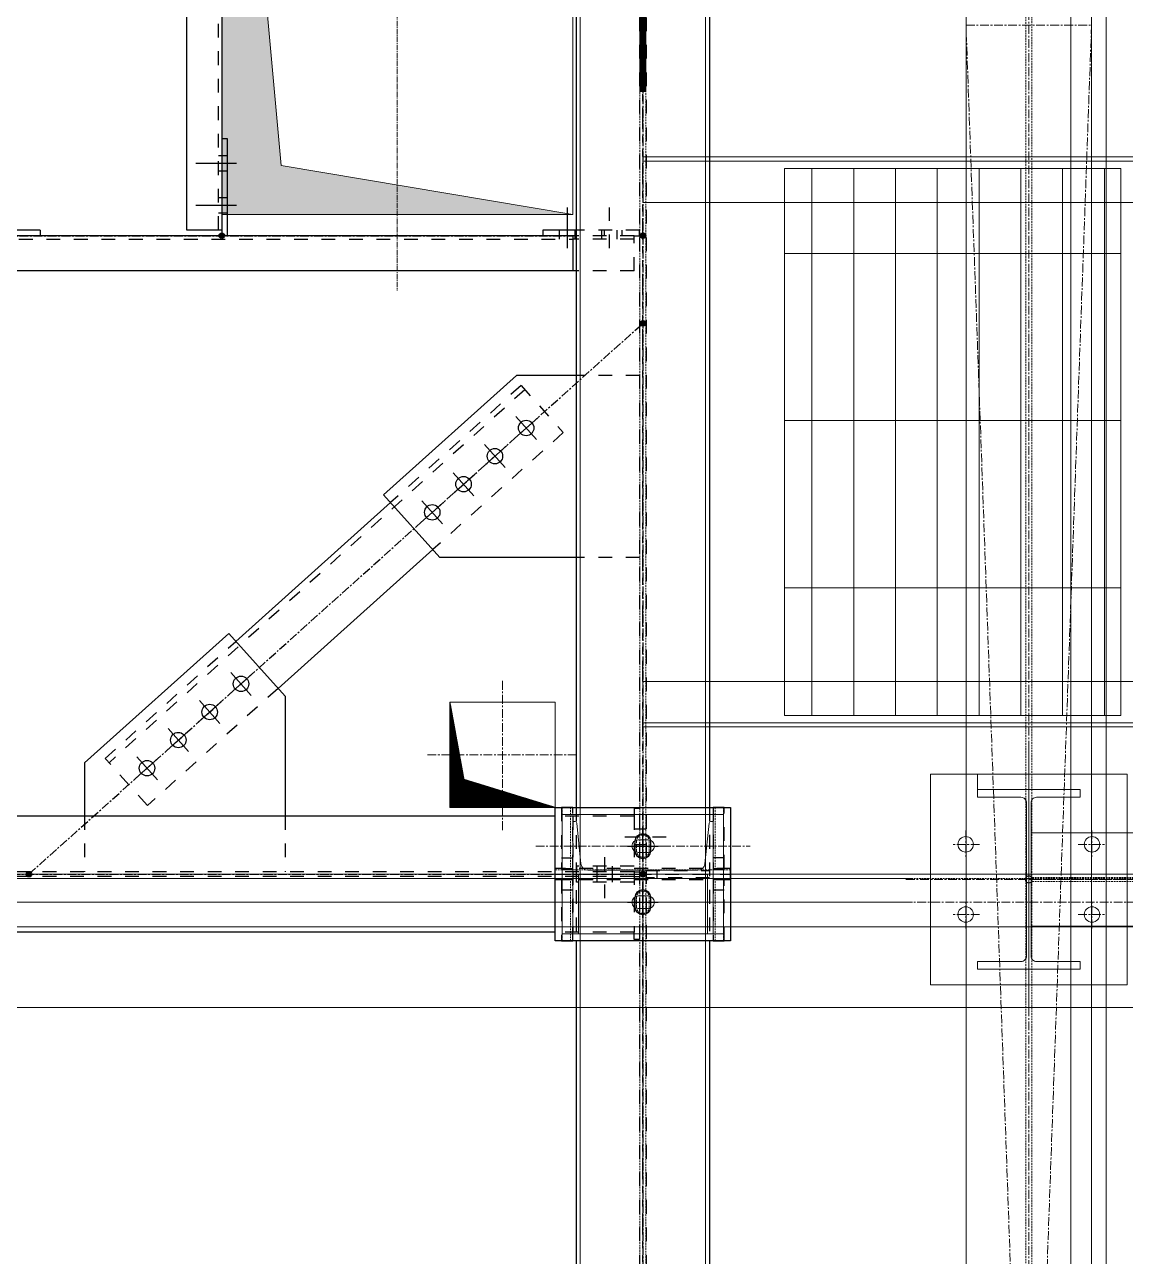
# Model space of a CAD drawing. Header units: inches. Extents: x 209270 to 234360, y -180214 to -150194.
# Drawn here: x 227631 to 229199, y -160818 to -159063 of the extents above; entities that cross this region are included whole.
import ezdxf

# ---------------------------------------------------------------- set-up
doc = ezdxf.new("R2010")
doc.units = ezdxf.units.IN
doc.header["$LTSCALE"] = 10
doc.header["$MEASUREMENT"] = 0
for name, pattern in [('CENTER', [2, 1.25, -0.25, 0.25, -0.25]), ('CENTER2', [1.125, 0.75, -0.125, 0.125, -0.125]), ('DXK_LINE_DOT2', [3.9198, 1.9599, -1.9599]), ('DXK_LINE_DOT5', [7.8785, 2.979, -0.9799, 0.9799, -0.9799, 0.9799, -0.9799]), ('HIDDEN', [0.375, 0.25, -0.125])]:
    doc.linetypes.add(name, pattern=pattern)
for name, color, linetype in [('_STR_0', 7, 'Continuous'), ('_STR_1', 7, 'Continuous'), ('_STR_2', 7, 'Continuous'), ('_STR_4', 7, 'Continuous')]:
    doc.layers.add(name, color=color, linetype=linetype)
for name, color, linetype, lineweight in [('All Bought', 110, 'Continuous', 9), ('Belt', 4, 'Continuous', 9), ('CEN', 1, 'CENTER', 9), ('CENETR LINE', 1, 'CENTER2', 9), ('CIVIL', 6, 'Continuous', 9), ('DIM', 42, 'Continuous', 13), ('DIM.', 42, 'Continuous', 13), ('handrail', 11, 'FENCELINE1', 9), ('HIDDEN', 3, 'HIDDEN', 9), ('MAIN OBJECT', 2, 'Continuous', 18), ('OBJECT', 2, 'Continuous', 18), ('Sheeting', 4, 'Continuous', 0), ('STR25', 30, 'Continuous', 5)]:
    doc.layers.add(name, color=color, linetype=linetype, lineweight=lineweight)
doc.linetypes.add('FENCELINE1', pattern='A,0.25,-0.1,[133,arial.ttf,S=0.1,R=0,X=-0.1,Y=0],-0.1,1', length=1.45)

# ---------------------------------------------------------------- blocks, each defined once
blk = doc.blocks.new('A$Caba30c88')
at = {"layer": 'CEN'}
for p, q in [((0, 186.6), (0, -186.6)), ((-90, 69.8), (-90, 30.2)), ((90, 69.8), (90, 30.2)), ((-70.2, 50), (-109.8, 50)), ((70.2, 50), (109.8, 50)), ((175, 0), (-175, 0)), ((-90, -69.8), (-90, -30.2)), ((90, -69.8), (90, -30.2)), ((-70.2, -50), (-109.8, -50)), ((70.2, -50), (109.8, -50))]:
    blk.add_line(p, q, dxfattribs=at)
blk.add_circle((0, 0), 5, dxfattribs=at)
at = {"layer": 'OBJECT'}
blk.add_lwpolyline([(140, 150), (140, -150), (-140, -150), (-140, 150)], close=True, dxfattribs=at)
blk.add_lwpolyline([(3.2, 109.1), (3.2, -109.1, 0.414214), (11.2, -117.1), (73.2, -117.1), (73.2, -117.1), (73.2, -128), (-73.2, -128), (-73.2, -117.1), (-11.1, -117.1, 0.414214), (-3.1, -109.1), (-3.1, 109.1, 0.414214), (-11.1, 117.1), (-73.2, 117.1), (-73.2, 128), (73.2, 128), (73.2, 117.1), (11.2, 117.1, 0.414214)], format="xyb", close=True, dxfattribs=at)
for centre in [(-90, 50), (90, 50), (-90, -50), (90, -50)]:
    blk.add_circle(centre, 11, dxfattribs=at)
blk = doc.blocks.new('A$C9du6586tt')
at = {"layer": 'CEN'}
for p, q in [((89.4, 2500), (-89.4, -2500)), ((89.4, -2500), (-89.4, 2500))]:
    blk.add_line(p, q, dxfattribs=at)
blk.add_lwpolyline([(89.4, 2500), (89.4, -2500), (-89.4, -2500), (-89.4, 2500)], close=True, dxfattribs=at)
blk = doc.blocks.new('A$Cb40ec30b')
at = {"layer": 'CEN'}
for p, q in [((0, 15.8), (0, 64.2)), ((-26.3, 40), (26.3, 40)), ((0, -59), (0, -21)), ((-25.5, -40), (26.5, -40))]:
    blk.add_line(p, q, dxfattribs=at)
at = {"layer": 'HIDDEN'}
for points in [[(-103, 6), (-115, 6), (-115, 95), (-103, 95)], [(103, 6), (115, 6), (115, 95), (103, 95)], [(125, 6), (125, -6), (-125, -6), (-125, 6)], [(-103, -6), (-115, -6), (-115, -95), (-103, -95)], [(103, -6), (115, -6), (115, -95), (103, -95)]]:
    blk.add_lwpolyline(points, close=True, dxfattribs=at)
at = {"layer": 'HIDDEN', "elevation": 149686677196.4}
for points in [[(9, 47), (9, 33, -1), (-9, 33), (-9, 47, -1)], [(9, -33), (9, -47, -1), (-9, -47), (-9, -33, -1)]]:
    blk.add_lwpolyline(points, format="xyb", close=True, dxfattribs=at)
at = {"layer": 'STR25', "ltscale": 0.2}
blk.add_lwpolyline([(-125, 95), (125, 95), (125, -95), (-125, -95)], close=True, dxfattribs=at)
blk = doc.blocks.new('A$Cfd238a5e')
at = {"layer": 'CEN'}
for p, q in [((0, 118.3), (0, -118.3)), ((-152.8, 0), (152.8, 0)), ((-152.8, -40), (152.8, -40))]:
    blk.add_line(p, q, dxfattribs=at)
at = {"layer": 'MAIN OBJECT', "ltscale": 0.2, "elevation": 149686677196.4}
for points in [[(7.3, 31), (-6.7, 31, -1), (-6.7, 49), (7.3, 49, -1)], [(7.3, -31), (-6.7, -31, 1), (-6.7, -49), (7.3, -49, 1)]]:
    blk.add_lwpolyline(points, format="xyb", close=True, dxfattribs=at)
at = {"layer": 'OBJECT'}
for points in [[(-115, -85), (115, -85), (115, 85), (-115, 85)], [(-100, 85), (-92, 85), (-92, 0), (-100, 0)], [(100, 85), (92, 85), (92, 0), (100, 0)]]:
    blk.add_lwpolyline(points, close=True, dxfattribs=at)
blk.add_lwpolyline([(-94.4, -72.9, -0.383864), (-96.8, -75), (-100, -75), (-100, 0), (100, 0), (100, -75), (96.8, -75, -0.383864), (94.4, -72.9), (88.3, -14.7, 0.383864), (78.4, -5.7), (-78.4, -5.7, 0.383864), (-88.3, -14.7)], format="xyb", close=True, dxfattribs=at)
at = {"layer": 'DIM'}
blk.add_blockref('A$Cb40ec30b', (0, 0), dxfattribs=at)
blk = doc.blocks.new('A$C2698bf6b')
at = {"layer": 'CENETR LINE'}
blk.add_line((0, -1290), (0, 1290), dxfattribs=at)
at = {"layer": 'DIM', "xscale": -1, "rotation": 180}
blk.add_blockref('A$Cfd238a5e', (0, 1290), dxfattribs=at)
blk = doc.blocks.new('A$Cdc69ee36')
h = blk.add_hatch()
h.set_pattern_fill('GRATE', color=256, scale=75, angle=90)
h.set_pattern_definition([(89.999995, (-345791.23, -616422.02), (-59.53125, 5.6e-06), []), (179.999995, (-345791.23, -616422.02), (-2e-05, -238.125), [])])
h.paths.add_polyline_path([(-479.1, -1), (0, -1), (0, 779), (-479.1, 779)])
blk.add_lwpolyline([(-479.1, -1), (0, -1), (0, 779), (-479.1, 779)], close=True)
blk = doc.blocks.new('A$CDFHGU765777')
at = {"layer": 'CIVIL'}
h = blk.add_hatch(dxfattribs=at)
h.set_pattern_fill('ANSI31', color=256, angle=-180)
h.set_pattern_definition([(225, (2176290.63079, -168399.84653), (0.088388347648, -0.088388347648), [])])
h.paths.add_polyline_path([(-75, -75), (-55, 35), (75, 75), (-75, 75)])
at = {"layer": 'CEN', "elevation": 0}
for points in [[(0, 107.1), (0, -107.1)], [(-107.1, 0), (107.1, 0)]]:
    blk.add_lwpolyline(points, dxfattribs=at)
at = {"layer": 'CIVIL'}
blk.add_lwpolyline([(-75, -75), (75, -75), (75, 75), (-75, 75)], close=True, dxfattribs=at)
blk.add_lwpolyline([(-75, -75), (-55, 35), (75, 75)], dxfattribs=at)
blk = doc.blocks.new('A$Cac50f627')
at = {"layer": 'MAIN OBJECT'}
h = blk.add_hatch(color=6, dxfattribs=at)
h.dxf.hatch_style = 1
h.paths.add_polyline_path([(250, -600), (-250, -600), (-250, 400), (-165.5, -529.8)])
at = {"layer": 'CENETR LINE'}
for p, q in [((0, 508.2), (0, -708.2)), ((318.7, -100), (-318.7, -100))]:
    blk.add_line(p, q, dxfattribs=at)
at = {"layer": 'CIVIL'}
blk.add_lwpolyline([(250, -600), (250, 400), (-250, 400), (-250, -600)], close=True, dxfattribs=at)
blk.add_lwpolyline([(250, -600), (-165.5, -529.8), (-250, 400)], dxfattribs=at)
blk = doc.blocks.new('GridLine-116860372-116904 - 114867')
at = {"layer": '_STR_2', "color": 7, "linetype": 'DXK_LINE_DOT5'}
blk.add_line((228511.9, -165356.7), (228511.9, -153191), dxfattribs=at)
blk = doc.blocks.new('Part-116860372-115388 - 114867')
at = {"layer": '_STR_1', "color": 6, "linetype": 'DXK_LINE_DOT2'}
for p, q in [((228507.2, -160180.3), (228499.2, -160180.3)), ((228499.2, -160180.3), (228499.2, -160190.8)), ((228499.2, -160262.3), (228417.2, -160262.3)), ((228417.2, -160262.3), (228417.2, -160270.3)), ((228499.2, -160270.3), (228507.2, -160270.3))]:
    blk.add_line(p, q, dxfattribs=at)
blk = doc.blocks.new('Part-116860372-116679 - 114867')
at = {"layer": '_STR_1', "color": 6, "linetype": 'DXK_LINE_DOT2'}
for p, q in [((228636.8, -160265.6), (228386.8, -160265.7)), ((228386.8, -160281.7), (228386.8, -160265.7)), ((228636.8, -160281.6), (228636.8, -160265.6)), ((228636.8, -160281.6), (228386.8, -160281.7))]:
    blk.add_line(p, q, dxfattribs=at)
blk = doc.blocks.new('Part-116860372-116680 - 114867')
at = {"layer": '_STR_2', "color": 2, "linetype": 'Continuous'}
for p, q in [((228386.8, -160178.7), (228636.8, -160178.6)), ((228386.8, -160368.7), (228386.8, -160178.7)), ((228636.8, -160178.6), (228636.8, -160368.6)), ((228636.8, -160368.6), (228386.8, -160368.7))]:
    blk.add_line(p, q, dxfattribs=at)
blk = doc.blocks.new('Part-116860372-150034 - 114867')
at = {"layer": '_STR_2', "color": 2, "linetype": 'Continuous'}
for p, q in [((227919.9, -159225.7), (227911.9, -159225.7)), ((227919.9, -159363.7), (227919.9, -159225.7)), ((227911.9, -159355.7), (227911.9, -159363.7))]:
    blk.add_line(p, q, dxfattribs=at)
blk = doc.blocks.new('Part-116860372-115004 - 114867')
at = {"layer": '_STR_4', "linetype": 'Continuous'}
for points in [[(225511.9, -160277.7, -1), (225511.9, -160269.7, -1)], [(228511.9, -160277.7, -1), (228511.9, -160269.7, -1)]]:
    blk.add_hatch(color=4, dxfattribs=at).paths.add_polyline_path(points)
at = {"layer": '_STR_1', "color": 6, "linetype": 'DXK_LINE_DOT2'}
for p, q in [((225524.9, -160190.8), (225524.9, -160356.5)), ((225636.9, -160190.8), (225524.9, -160190.8)), ((226039.8, -160190.8), (225789.8, -160190.8)), ((227539.8, -160190.8), (227289.8, -160190.8)), ((228499.2, -160190.8), (228386.8, -160190.8)), ((228411.9, -160190.8), (228411.9, -160356.5)), ((228499.2, -160190.8), (228499.2, -160356.5)), ((225636.9, -160270.3), (225524.9, -160270.3)), ((225636.9, -160277), (225524.9, -160277)), ((228499.2, -160270.3), (225641.9, -160270.3)), ((228499.2, -160277), (225641.9, -160277)), ((225524.9, -160356.5), (225636.9, -160356.5)), ((226039.8, -160356.5), (225789.8, -160356.5)), ((227539.8, -160356.5), (227289.8, -160356.5)), ((228499.2, -160356.5), (228386.8, -160356.5))]:
    blk.add_line(p, q, dxfattribs=at)
at = {"layer": '_STR_2', "color": 2, "linetype": 'Continuous'}
for p, q in [((225789.8, -160190.8), (225636.9, -160190.8)), ((225641.9, -160190.8), (225641.9, -160356.5)), ((227289.8, -160190.8), (226039.8, -160190.8)), ((228386.8, -160190.8), (227539.8, -160190.8)), ((225641.9, -160270.3), (225636.9, -160270.3)), ((225641.9, -160277), (225636.9, -160277)), ((225641.9, -160356.5), (225636.9, -160356.5)), ((225789.8, -160356.5), (225641.9, -160356.5)), ((227289.8, -160356.5), (226039.8, -160356.5)), ((228386.8, -160356.5), (227539.8, -160356.5))]:
    blk.add_line(p, q, dxfattribs=at)
at = {"layer": '_STR_4', "color": 4, "linetype": 'CENTER'}
blk.add_line((225511.9, -160273.7), (228511.9, -160273.7), dxfattribs=at)
at = {"layer": '_STR_4', "color": 4, "linetype": 'Continuous'}
for centre in [(225511.9, -160273.7), (228511.9, -160273.7)]:
    blk.add_circle(centre, 4, dxfattribs=at)
blk = doc.blocks.new('Part-116860372-115005 - 114867')
at = {"layer": '_STR_1', "color": 6, "linetype": 'DXK_LINE_DOT2'}
for p, q in [((228507.2, -158543), (228507.2, -164957.7)), ((228516.6, -158543), (228516.6, -164957.7)), ((228416.9, -160178.7), (228416.9, -160368.7)), ((228606.9, -160178.6), (228606.9, -160368.6))]:
    blk.add_line(p, q, dxfattribs=at)
at = {"layer": '_STR_2', "color": 2, "linetype": 'Continuous'}
for p, q in [((228416.9, -158543), (228416.9, -160178.7)), ((228606.9, -158543), (228606.9, -160178.6)), ((228416.9, -160368.7), (228416.9, -162758.7)), ((228606.9, -160368.6), (228606.9, -162758.6))]:
    blk.add_line(p, q, dxfattribs=at)
at = {"layer": '_STR_4', "color": 4, "linetype": 'CENTER'}
blk.add_line((228511.9, -158263.7), (228511.9, -165263.7), dxfattribs=at)
blk = doc.blocks.new('Part-116860372-115047 - 114867')
at = {"layer": '_STR_4', "linetype": 'Continuous'}
for points in [[(227511.9, -159367.7, -1), (227511.9, -159359.7, -1)], [(228511.9, -159367.7, -1), (228511.9, -159359.7, -1)]]:
    blk.add_hatch(color=4, dxfattribs=at).paths.add_polyline_path(points)
at = {"layer": '_STR_1', "color": 6, "linetype": 'DXK_LINE_DOT2'}
for p, q in [((227583.5, -159363.7), (227522.7, -159363.7)), ((227522.7, -159413.7), (227522.7, -159363.7)), ((228499.2, -159363.7), (228411.9, -159363.7)), ((228499.2, -159413.7), (228499.2, -159363.7)), ((227578.5, -159368.7), (227522.7, -159368.7)), ((227583.5, -159368.7), (228411.9, -159368.7)), ((228499.2, -159368.7), (228416.9, -159368.7)), ((227578.5, -159413.7), (227522.7, -159413.7)), ((228499.2, -159413.7), (228416.9, -159413.7))]:
    blk.add_line(p, q, dxfattribs=at)
at = {"layer": '_STR_2', "color": 2, "linetype": 'Continuous'}
for p, q in [((228411.9, -159363.7), (227583.5, -159363.7)), ((227583.5, -159363.7), (227583.5, -159413.7)), ((228411.9, -159363.7), (228411.9, -159413.7)), ((227578.5, -159368.7), (227583.5, -159368.7)), ((228416.9, -159368.7), (228411.9, -159368.7)), ((228416.9, -159413.7), (227578.5, -159413.7))]:
    blk.add_line(p, q, dxfattribs=at)
at = {"layer": '_STR_4', "color": 4, "linetype": 'CENTER'}
for p, q in [((227511.9, -159363.7), (227522.7, -159363.7)), ((227583.5, -159363.7), (228411.9, -159363.7)), ((228499.2, -159363.7), (228511.9, -159363.7))]:
    blk.add_line(p, q, dxfattribs=at)
at = {"layer": '_STR_4', "color": 4, "linetype": 'Continuous'}
for centre in [(227511.9, -159363.7), (228511.9, -159363.7)]:
    blk.add_circle(centre, 4, dxfattribs=at)
blk = doc.blocks.new('Bolt-116860372-115766 - 114867')
at = {"layer": '_STR_1', "color": 1, "linetype": 'DXK_LINE_DOT2'}
for p, q in [((228464.2, -159381.7), (228464.2, -159323.7)), ((228453.2, -159363.7), (228453.2, -159355.7)), ((228453.2, -159368.7), (228453.2, -159363.7)), ((228475.2, -159363.7), (228475.2, -159355.7)), ((228475.2, -159368.7), (228475.2, -159363.7))]:
    blk.add_line(p, q, dxfattribs=at)
at = {"layer": '_STR_2', "color": 1, "linetype": 'Continuous'}
for p, q in [((228404.2, -159381.7), (228404.2, -159323.7)), ((228393.2, -159363.7), (228393.2, -159355.7)), ((228393.2, -159368.7), (228393.2, -159363.7)), ((228415.2, -159363.7), (228415.2, -159355.7)), ((228415.2, -159368.7), (228415.2, -159363.7))]:
    blk.add_line(p, q, dxfattribs=at)
blk = doc.blocks.new('Part-116860372-115110 - 114867')
at = {"layer": '_STR_4', "linetype": 'Continuous'}
for points in [[(228511.9, -159492.7, -1), (228511.9, -159484.7, -1)], [(227636.9, -160277.7, -1), (227636.9, -160269.7, -1)]]:
    blk.add_hatch(color=4, dxfattribs=at).paths.add_polyline_path(points)
at = {"layer": '_STR_1', "color": 6, "linetype": 'DXK_LINE_DOT2'}
for p, q in [((228343.7, -159583.2), (227751.1, -160114.8)), ((228338.3, -159577.2), (228152.2, -159744.2)), ((228338.3, -159577.2), (228398.4, -159644.2)), ((228398.4, -159644.2), (228212.3, -159811.2)), ((227745.7, -160108.8), (227931.8, -159941.9)), ((227991.9, -160008.9), (227805.8, -160175.8)), ((227805.8, -160175.8), (227745.7, -160108.8))]:
    blk.add_line(p, q, dxfattribs=at)
at = {"layer": '_STR_2', "color": 2, "linetype": 'Continuous'}
for p, q in [((228152.2, -159744.2), (227931.8, -159941.9)), ((228212.3, -159811.2), (227991.9, -160008.9))]:
    blk.add_line(p, q, dxfattribs=at)
at = {"layer": '_STR_4', "color": 4, "linetype": 'CENTER'}
blk.add_line((227636.9, -160273.7), (228511.9, -159488.7), dxfattribs=at)
at = {"layer": '_STR_4', "color": 4, "linetype": 'Continuous'}
for centre in [(228511.9, -159488.7), (227636.9, -160273.7)]:
    blk.add_circle(centre, 4, dxfattribs=at)
blk = doc.blocks.new('Part-116860372-116681 - 114867')
at = {"layer": '_STR_1', "color": 6, "linetype": 'DXK_LINE_DOT2'}
for p, q in [((228395.9, -160178.7), (228395.9, -160265.7)), ((228411.9, -160178.7), (228395.9, -160178.7)), ((228411.9, -160265.7), (228411.9, -160178.7)), ((228411.9, -160250.7), (228395.9, -160250.7)), ((228395.9, -160265.7), (228411.9, -160265.7))]:
    blk.add_line(p, q, dxfattribs=at)
blk = doc.blocks.new('Part-116860372-150365 - 114867')
at = {"layer": '_STR_1', "color": 6, "linetype": 'DXK_LINE_DOT2'}
for p, q in [((228516.6, -160268.7), (228606.9, -160268.7)), ((228531.6, -160268.7), (228531.6, -160278.7)), ((228606.9, -160278.7), (228516.6, -160278.7))]:
    blk.add_line(p, q, dxfattribs=at)
blk = doc.blocks.new('Part-116860372-115387 - 114867')
at = {"layer": '_STR_1', "color": 6, "linetype": 'DXK_LINE_DOT2'}
for p, q in [((228417.2, -160285), (228417.2, -160277)), ((228499.2, -160277), (228507.2, -160277)), ((228499.2, -160285), (228417.2, -160285)), ((228499.2, -160367), (228499.2, -160356.5)), ((228507.2, -160367), (228499.2, -160367))]:
    blk.add_line(p, q, dxfattribs=at)
blk = doc.blocks.new('Bolt-116860372-115389 - 114867')
at = {"layer": '_STR_1', "color": 1, "linetype": 'DXK_LINE_DOT2'}
for p, q in [((228457.2, -160249.3), (228457.2, -160317.3)), ((228446.2, -160262.3), (228446.2, -160270.3)), ((228446.2, -160270.3), (228446.2, -160277)), ((228446.2, -160277), (228446.2, -160285)), ((228468.2, -160262.3), (228468.2, -160270.3)), ((228468.2, -160270.3), (228468.2, -160277)), ((228468.2, -160277), (228468.2, -160285))]:
    blk.add_line(p, q, dxfattribs=at)
blk = doc.blocks.new('Part-116860372-149996 - 114867')
at = {"layer": '_STR_4', "linetype": 'Continuous'}
for points in [[(227911.9, -158267.7, -1), (227911.9, -158259.7, -1)], [(227911.9, -159367.7, -1), (227911.9, -159359.7, -1)]]:
    blk.add_hatch(color=4, dxfattribs=at).paths.add_polyline_path(points)
at = {"layer": '_STR_1', "color": 6, "linetype": 'DXK_LINE_DOT2'}
for p, q in [((227911.9, -158274.5), (227861.9, -158274.5)), ((227861.9, -158274.5), (227861.9, -158330.3)), ((227906.9, -158274.5), (227906.9, -158330.3)), ((227911.9, -158274.5), (227911.9, -158404.5)), ((227906.9, -159355.7), (227906.9, -158335.3))]:
    blk.add_line(p, q, dxfattribs=at)
at = {"layer": '_STR_2', "color": 2, "linetype": 'Continuous'}
for p, q in [((227861.9, -159355.7), (227861.9, -158330.3)), ((227911.9, -158335.3), (227861.9, -158335.3)), ((227906.9, -158330.3), (227906.9, -158335.3)), ((227911.9, -158335.3), (227911.9, -159355.7)), ((227911.9, -159355.7), (227861.9, -159355.7))]:
    blk.add_line(p, q, dxfattribs=at)
at = {"layer": '_STR_4', "color": 4, "linetype": 'CENTER'}
for p, q in [((227911.9, -158263.7), (227911.9, -158274.5)), ((227911.9, -158404.5), (227911.9, -159363.7))]:
    blk.add_line(p, q, dxfattribs=at)
at = {"layer": '_STR_4', "color": 4, "linetype": 'Continuous'}
for centre in [(227911.9, -158263.7), (227911.9, -159363.7)]:
    blk.add_circle(centre, 4, dxfattribs=at)
blk = doc.blocks.new('Bolt-116860372-115416 - 114867')
at = {"layer": '_STR_1', "color": 1, "linetype": 'DXK_LINE_DOT2'}
for p, q in [((228486.2, -160220.3), (228549.2, -160220.3)), ((228499.2, -160209.3), (228507.2, -160209.3)), ((228507.2, -160209.3), (228516.6, -160209.3)), ((228499.2, -160231.3), (228507.2, -160231.3)), ((228507.2, -160231.3), (228516.6, -160231.3))]:
    blk.add_line(p, q, dxfattribs=at)
blk = doc.blocks.new('Part-116860372-116276 - 114867')
at = {"layer": '_STR_1', "color": 6, "linetype": 'DXK_LINE_DOT2'}
for p, q in [((227716.3, -160190.8), (227716.3, -160270.3)), ((228001.9, -160190.8), (228001.9, -160270.3))]:
    blk.add_line(p, q, dxfattribs=at)
at = {"layer": '_STR_2', "color": 2, "linetype": 'Continuous'}
for p, q in [((227921.8, -159930.7), (227716.3, -160115.1)), ((228001.9, -160020.1), (227921.8, -159930.7)), ((228001.9, -160020.1), (228001.9, -160190.8)), ((227716.3, -160115.1), (227716.3, -160190.8))]:
    blk.add_line(p, q, dxfattribs=at)
blk = doc.blocks.new('Part-116860372-115757 - 114867')
at = {"layer": '_STR_1', "color": 6, "linetype": 'DXK_LINE_DOT2'}
for p, q in [((227578.5, -159355.7), (227514.7, -159355.7)), ((227529.7, -159363.7), (227529.7, -159355.7)), ((227564.7, -159363.7), (227564.7, -159355.7))]:
    blk.add_line(p, q, dxfattribs=at)
at = {"layer": '_STR_2', "color": 2, "linetype": 'Continuous'}
for p, q in [((227652.7, -159355.7), (227578.5, -159355.7)), ((227583.5, -159363.7), (227578.5, -159363.7)), ((227652.7, -159355.7), (227652.7, -159363.7))]:
    blk.add_line(p, q, dxfattribs=at)
blk = doc.blocks.new('Part-116860372-115765 - 114867')
at = {"layer": '_STR_1', "color": 6, "linetype": 'DXK_LINE_DOT2'}
for p, q in [((228507.2, -159355.7), (228416.9, -159355.7)), ((228457.2, -159363.7), (228457.2, -159355.7)), ((228482.2, -159363.7), (228482.2, -159355.7)), ((228507.2, -159363.7), (228507.2, -159355.7))]:
    blk.add_line(p, q, dxfattribs=at)
at = {"layer": '_STR_2', "color": 2, "linetype": 'Continuous'}
for p, q in [((228416.9, -159355.7), (228369.2, -159355.7)), ((228369.2, -159355.7), (228369.2, -159363.7)), ((228416.9, -159363.7), (228411.9, -159363.7))]:
    blk.add_line(p, q, dxfattribs=at)
blk = doc.blocks.new('Bolt-116860372-116277 - 114867')
at = {"layer": '_STR_2', "color": 1, "linetype": 'Continuous'}
for p, q in [((227955.5, -159987.8), (227922.8, -160017.2)), ((227924.5, -159986.1), (227953.8, -160018.9)), ((227910.9, -160027.9), (227878.1, -160057.2)), ((227879.8, -160026.2), (227909.2, -160058.9)), ((227835.1, -160066.2), (227864.5, -160099)), ((227866.2, -160067.9), (227833.5, -160097.3)), ((227821.5, -160108), (227788.8, -160137.4)), ((227790.5, -160106.3), (227819.9, -160139.1))]:
    blk.add_line(p, q, dxfattribs=at)
for centre in [(227939.2, -160002.5), (227894.5, -160042.6), (227849.8, -160082.6), (227805.2, -160122.7)]:
    blk.add_circle(centre, 11, dxfattribs=at)
blk = doc.blocks.new('Part-116860372-116279 - 114867')
at = {"layer": '_STR_1', "color": 6, "linetype": 'DXK_LINE_DOT2'}
for p, q in [((228507.2, -159563), (228416.9, -159563)), ((228507.2, -159822.3), (228416.9, -159822.3))]:
    blk.add_line(p, q, dxfattribs=at)
at = {"layer": '_STR_2', "color": 2, "linetype": 'Continuous'}
for p, q in [((228331.7, -159563), (228142.2, -159733)), ((228416.9, -159563), (228331.7, -159563)), ((228222.3, -159822.3), (228142.2, -159733)), ((228416.9, -159822.3), (228222.3, -159822.3))]:
    blk.add_line(p, q, dxfattribs=at)
blk = doc.blocks.new('Bolt-116860372-116280 - 114867')
at = {"layer": '_STR_2', "color": 1, "linetype": 'Continuous'}
for p, q in [((228329.3, -159652.5), (228362, -159623.1)), ((228360.3, -159654.2), (228331, -159621.4)), ((228284.6, -159692.6), (228317.4, -159663.2)), ((228315.7, -159694.2), (228286.3, -159661.5)), ((228239.9, -159732.6), (228272.7, -159703.2)), ((228271, -159734.3), (228241.6, -159701.6)), ((228195.3, -159772.7), (228228, -159743.3)), ((228226.4, -159774.4), (228197, -159741.6))]:
    blk.add_line(p, q, dxfattribs=at)
for centre in [(228345.6, -159637.8), (228301, -159677.9), (228256.3, -159717.9), (228211.7, -159758)]:
    blk.add_circle(centre, 11, dxfattribs=at)
blk = doc.blocks.new('Part-116860372-116682 - 114867')
at = {"layer": '_STR_1', "color": 6, "linetype": 'DXK_LINE_DOT2'}
for p, q in [((228386.8, -160178.7), (228636.8, -160178.6)), ((228386.8, -160368.7), (228386.8, -160178.7)), ((228636.8, -160178.6), (228636.8, -160368.6)), ((228386.8, -160273.7), (228636.8, -160273.7)), ((228636.8, -160368.6), (228386.8, -160368.7))]:
    blk.add_line(p, q, dxfattribs=at)
blk = doc.blocks.new('Part-116860372-116683 - 114867')
at = {"layer": '_STR_1', "color": 6, "linetype": 'DXK_LINE_DOT2'}
for p, q in [((228411.9, -160281.7), (228395.9, -160281.7)), ((228395.9, -160281.7), (228395.9, -160368.7)), ((228411.9, -160368.7), (228411.9, -160281.7)), ((228411.9, -160296.7), (228395.9, -160296.7)), ((228395.9, -160368.7), (228411.9, -160368.7))]:
    blk.add_line(p, q, dxfattribs=at)
blk = doc.blocks.new('Part-116860372-116684 - 114867')
at = {"layer": '_STR_1', "color": 6, "linetype": 'DXK_LINE_DOT2'}
for p, q in [((228611.9, -160178.6), (228611.9, -160265.6)), ((228627.9, -160178.6), (228611.9, -160178.6)), ((228627.9, -160265.6), (228627.9, -160178.6)), ((228627.9, -160250.6), (228611.9, -160250.6)), ((228611.9, -160265.6), (228627.9, -160265.6))]:
    blk.add_line(p, q, dxfattribs=at)
blk = doc.blocks.new('Part-116860372-116685 - 114867')
at = {"layer": '_STR_1', "color": 6, "linetype": 'DXK_LINE_DOT2'}
for p, q in [((228627.9, -160281.6), (228611.9, -160281.6)), ((228611.9, -160281.6), (228611.9, -160368.6)), ((228627.9, -160368.6), (228627.9, -160281.6)), ((228627.9, -160296.6), (228611.9, -160296.6)), ((228611.9, -160368.6), (228627.9, -160368.6))]:
    blk.add_line(p, q, dxfattribs=at)
blk = doc.blocks.new('Bolt-116860372-116686 - 114867')
at = {"layer": '_STR_2', "color": 1, "linetype": 'Continuous'}
for p, q in [((228500.8, -160226.7), (228501.7, -160222.5)), ((228501.7, -160222.5), (228504.1, -160218.9)), ((228504.1, -160218.9), (228507.6, -160216.5)), ((228507.6, -160216.5), (228511.8, -160215.7)), ((228511.8, -160255.7), (228511.8, -160211.7)), ((228511.8, -160215.7), (228511.8, -160215.7)), ((228511.8, -160215.7), (228516, -160216.5)), ((228516, -160216.5), (228519.6, -160218.9)), ((228519.6, -160218.9), (228522, -160222.5)), ((228522, -160222.5), (228522.8, -160226.7)), ((228489.8, -160233.7), (228533.8, -160233.7)), ((228500.8, -160240.7), (228500.8, -160226.7)), ((228501.7, -160244.9), (228500.8, -160240.7)), ((228522.8, -160240.7), (228522, -160244.9)), ((228522.8, -160226.7), (228522.8, -160240.7)), ((228504, -160248.4), (228501.7, -160244.9)), ((228507.6, -160250.8), (228504, -160248.4)), ((228511.8, -160251.7), (228507.6, -160250.8)), ((228516, -160250.8), (228511.8, -160251.7)), ((228511.8, -160251.7), (228511.8, -160251.7)), ((228519.6, -160248.4), (228516, -160250.8)), ((228522, -160244.9), (228519.6, -160248.4)), ((228511.8, -160335.7), (228511.8, -160291.7)), ((228500.8, -160306.7), (228501.7, -160302.5)), ((228500.8, -160320.7), (228500.8, -160306.7)), ((228501.7, -160302.5), (228504, -160298.9)), ((228504, -160298.9), (228507.6, -160296.5)), ((228507.6, -160296.5), (228511.8, -160295.7)), ((228511.8, -160295.7), (228511.8, -160295.7)), ((228511.8, -160295.7), (228516, -160296.5)), ((228516, -160296.5), (228519.6, -160298.9)), ((228519.6, -160298.9), (228522, -160302.5)), ((228522, -160302.5), (228522.8, -160306.7)), ((228522.8, -160306.7), (228522.8, -160320.7)), ((228489.8, -160313.7), (228533.8, -160313.7)), ((228501.7, -160324.9), (228500.8, -160320.7)), ((228504, -160328.4), (228501.7, -160324.9)), ((228507.6, -160330.8), (228504, -160328.4)), ((228519.6, -160328.4), (228516, -160330.8)), ((228522, -160324.9), (228519.6, -160328.4)), ((228522.8, -160320.7), (228522, -160324.9)), ((228511.8, -160331.7), (228507.6, -160330.8)), ((228516, -160330.8), (228511.8, -160331.7)), ((228511.8, -160331.7), (228511.8, -160331.7))]:
    blk.add_line(p, q, dxfattribs=at)
blk = doc.blocks.new('Bolt-116860372-150035 - 114867')
at = {"layer": '_STR_2', "color": 1, "linetype": 'Continuous'}
for p, q in [((227911.9, -159249.7), (227906.9, -159249.7)), ((227919.9, -159249.7), (227911.9, -159249.7)), ((227932.9, -159260.7), (227874.9, -159260.7)), ((227911.9, -159271.7), (227906.9, -159271.7)), ((227919.9, -159271.7), (227911.9, -159271.7)), ((227911.9, -159309.7), (227906.9, -159309.7)), ((227919.9, -159309.7), (227911.9, -159309.7)), ((227932.9, -159320.7), (227874.9, -159320.7)), ((227911.9, -159331.7), (227906.9, -159331.7)), ((227919.9, -159331.7), (227911.9, -159331.7))]:
    blk.add_line(p, q, dxfattribs=at)

msp = doc.modelspace()

# ---------------------------------------------------------------- linework, layer by layer
at = {"layer": 'Belt'}
msp.add_line((232515.7, -160463.7, 0), (219599.9, -160463.7, 0), dxfattribs=at)
at = {"layer": 'CEN'}
for p, q in [((229061.8, -155263.7), (229061.8, -165259.3)), ((228886.8, -160281.2), (232515.4, -160281.2)), ((228886.8, -160281.2), (232515.4, -160281.2)), ((232515.4, -160281.2), (229065, -160281.2)), ((220972.4, -160313.7), (228896, -160313.7)), ((232515.4, -160313.7), (221148.1, -160313.7))]:
    msp.add_line(p, q, dxfattribs=at)
at = {"layer": 'CEN', "elevation": 0.8}
msp.add_lwpolyline([(217011.9, -155263.7), (228511.9, -155263.7), (228511.9, -165263.7), (217011.9, -165263.7)], close=True, dxfattribs=at)
at = {"layer": 'DIM'}
msp.add_line((228988.7, -160153.2, 8676235979.2), (228988.7, -160131.2, 8676235979.2), dxfattribs=at)
at = {"layer": 'handrail', "const_width": 10, "elevation": -448149754.8}
msp.add_lwpolyline([(228511.9, -159158.7), (228511.9, -155263.7), (217011.9, -155263.7), (217011.9, -156838.4)], dxfattribs=at)
at = {"layer": 'HIDDEN'}
for p, q in [((220972.4, -160279.8, 8793052905.5), (228896, -160279.8, 8793052905.5)), ((232515.4, -160279.8, 7050750846.7), (221148.1, -160279.8, 7050750846.7)), ((232515.4, -160278.3, 8571922964.3), (229065, -160278.3, 8676235979.2)), ((232515.4, -160284, 8571922669.8), (229065, -160284, 8676235979.2))]:
    msp.add_line(p, q, dxfattribs=at)
msp.add_lwpolyline([(228507.5, -165259.3), (228507.5, -155268.1), (228516.3, -155268.1), (228516.3, -165259.3)], close=True, dxfattribs=at)
at = {"layer": 'HIDDEN', "elevation": 0}
msp.add_lwpolyline([(229066.2, -165259.3), (229066.2, -155268.1), (229057.4, -155268.1), (229057.4, -165259.3)], dxfattribs=at)
at = {"layer": 'MAIN OBJECT'}
for p, q in [((232513.6, -159251.4), (228511.9, -159251.4, 0.8)), ((228511.9, -159316.4, 0.8), (228511.9, -159251.4, 0.8)), ((232513.6, -159257.4), (228511.9, -159257.4, 0.8)), ((232513.7, -159316.4), (228511.9, -159316.4, 0.8)), ((232514.9, -159999.2), (228511.9, -159999.2, 0.8)), ((228511.9, -160063.7, 0.8), (228511.9, -159999.2, 0.8)), ((232515, -160058.2), (228511.9, -160058.2, 0.8)), ((232515, -160063.7), (228511.9, -160063.7, 0.8)), ((232515.3, -160214.6), (229065, -160214.6)), ((220972.4, -160273.7), (228896, -160273.7)), ((232515.4, -160273.7), (221148.1, -160273.7)), ((232515.5, -160347.8), (229065, -160347.8)), ((220972.4, -160348.7), (228896, -160348.7)), ((232515.5, -160348.7), (221148.1, -160348.7))]:
    msp.add_line(p, q, dxfattribs=at)
msp.add_lwpolyline([(228422.5, -165259.3), (228422.5, -155268.1), (228601.3, -155268.1), (228601.3, -165259.3)], close=True, dxfattribs=at)
at = {"layer": 'MAIN OBJECT', "elevation": 0}
msp.add_lwpolyline([(229151.2, -165259.3), (229151.2, -155268.1), (228972.4, -155268.1), (228972.4, -165259.3)], dxfattribs=at)
at = {"layer": 'Sheeting'}
for points in [[(216351.9, -154713.7), (229171.9, -154713.7), (229171.9, -165813.7), (216351.9, -165813.7)], [(216401.9, -154763.7), (229121.9, -154763.7), (229121.9, -165763.7), (216401.9, -165763.7)]]:
    msp.add_lwpolyline(points, close=True, dxfattribs=at)

# ---------------------------------------------------------------- block references
at = {"layer": '_STR_0', "zscale": 0.8}
for name in ['GridLine-116860372-116904 - 114867', 'Part-116860372-149996 - 114867', 'Part-116860372-115005 - 114867', 'Part-116860372-150034 - 114867', 'Bolt-116860372-150035 - 114867', 'Bolt-116860372-115766 - 114867', 'Part-116860372-115047 - 114867', 'Part-116860372-115757 - 114867', 'Part-116860372-115765 - 114867', 'Part-116860372-115110 - 114867', 'Part-116860372-116279 - 114867', 'Bolt-116860372-116280 - 114867', 'Part-116860372-116276 - 114867', 'Bolt-116860372-116277 - 114867', 'Part-116860372-116680 - 114867', 'Part-116860372-116682 - 114867', 'Part-116860372-116681 - 114867', 'Part-116860372-115388 - 114867', 'Part-116860372-116684 - 114867', 'Part-116860372-115004 - 114867', 'Bolt-116860372-115416 - 114867', 'Bolt-116860372-116686 - 114867', 'Bolt-116860372-115389 - 114867', 'Part-116860372-116679 - 114867', 'Part-116860372-115387 - 114867', 'Part-116860372-150365 - 114867', 'Part-116860372-116683 - 114867', 'Part-116860372-116685 - 114867']:
    msp.add_blockref(name, (0, 0), dxfattribs=at)
at = {"layer": 'All Bought', "rotation": 180}
msp.add_blockref('A$Cdc69ee36', (228713.9, -159268.8, 293016688.1), dxfattribs=at)
at = {"layer": 'DIM'}
for name, p in [('A$Cac50f627', (228161.9, -158733.7)), ('A$C2698bf6b', (228511.9, -161563.7, 0.8))]:
    msp.add_blockref(name, p, dxfattribs=at)
at = {"layer": 'DIM', "xscale": -1, "rotation": 180}
msp.add_blockref('A$CDFHGU765777', (228311.9, -160103.7, 0.8), dxfattribs=at)
at = {"layer": 'DIM', "xscale": -1}
msp.add_blockref('A$Caba30c88', (229061.9, -160281.2, 8676235979.2), dxfattribs=at)
at = {"layer": 'DIM.'}
msp.add_blockref('A$C9du6586tt', (229061.8, -161563.7), dxfattribs=at)

doc.saveas('drawing.dxf')
